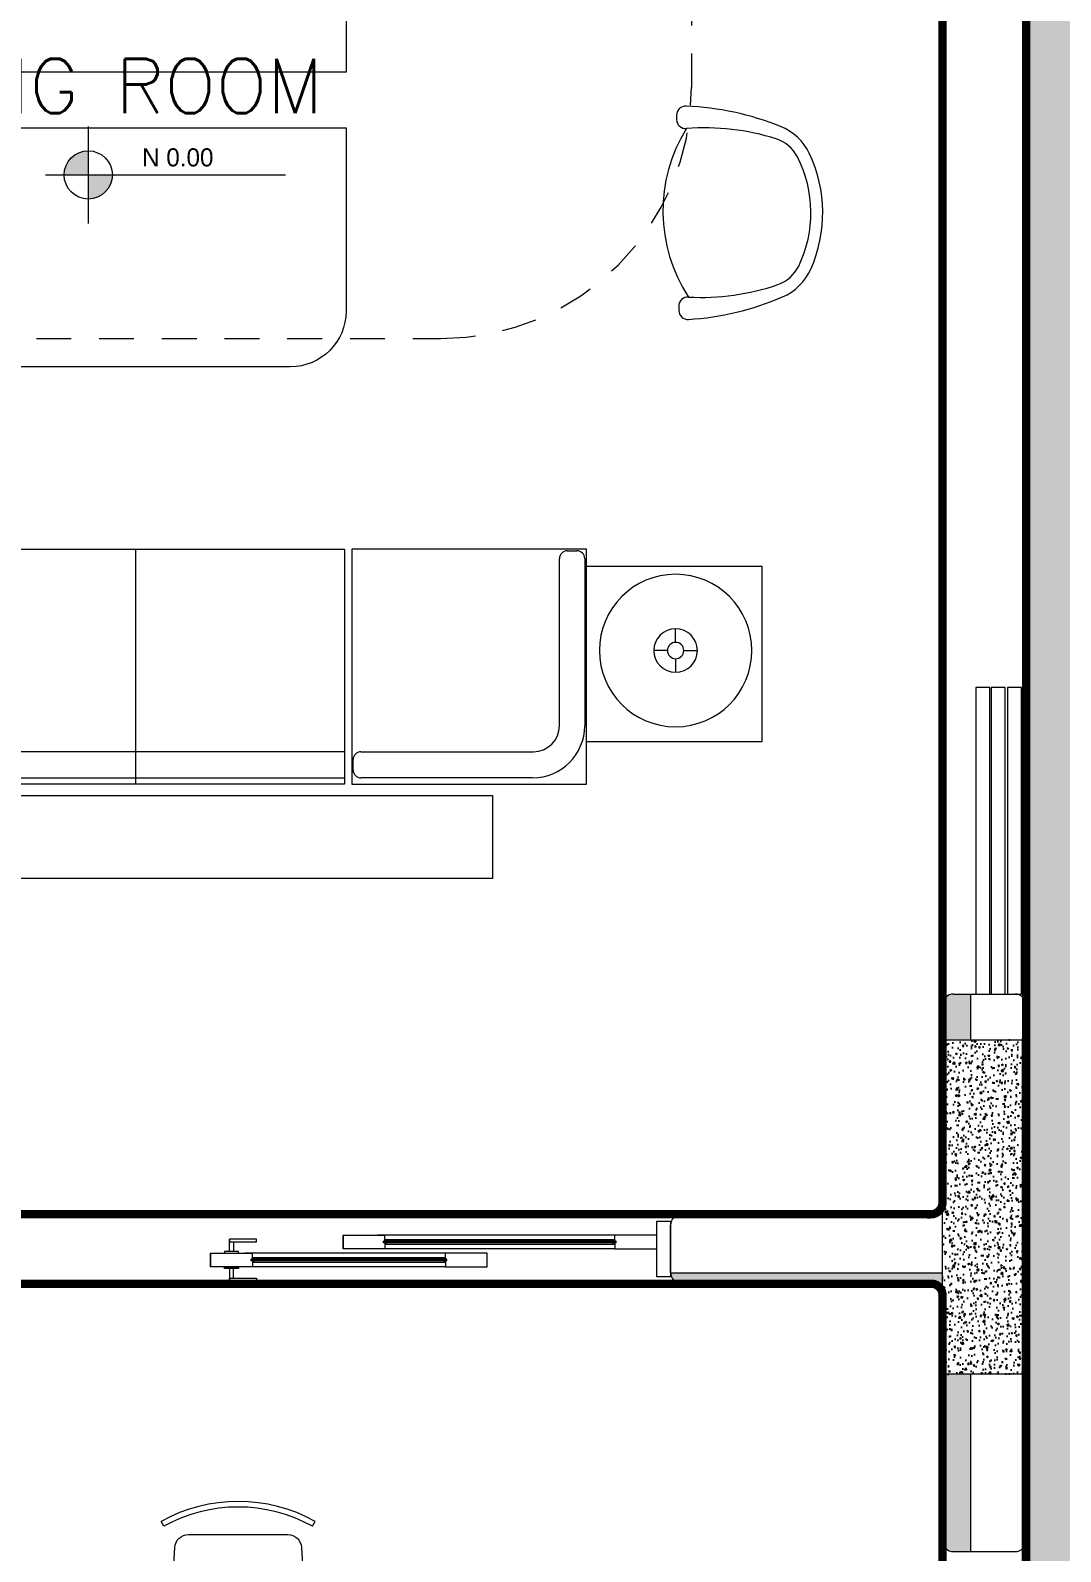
# Model space of a CAD drawing. Header units: metres. Extents: x 14 to 11050, y -346 to 476.
# Drawn here: x 144.85 to 148.54, y -210.63 to -205.17 of the extents above; entities that cross this region are included whole.
import ezdxf

# ---------------------------------------------------------------- set-up
doc = ezdxf.new("R2010")
doc.units = ezdxf.units.M
doc.linetypes.add('0', pattern=[0])
doc.linetypes.add('HIDDEN2', pattern=[0.1875, 0.125, -0.0625])
doc.layers.get('0').update_dxf_attribs({"color": 250, "linetype": '0', "lineweight": 20})
for name, color, linetype, lineweight in [('A-DOOR', 35, 'Continuous', 5), ('A-WALL', 250, 'Continuous', 20), ('baños', 140, 'Continuous', 0), ('Columnas', 7, 'Continuous', 18), ('MOBILIARIOS', 252, 'Continuous', 0), ('piscina', 131, 'Continuous', 0), ('piso', 253, 'Continuous', 0), ('textos', 7, 'Continuous', 0)]:
    doc.layers.add(name, color=color, linetype=linetype, lineweight=lineweight)
doc.layers.add('HATCH', color=8, linetype='Continuous')
doc.layers.add('hatch piso', color=253, linetype='Continuous', lineweight=0, transparency=0.7)
doc.layers.add('RELLENO SECCION', color=8, linetype='Continuous', lineweight=0, transparency=0.4)
doc.layers.add('REVESTIMIENTO EXTERIOR', color=7, linetype='Continuous', lineweight=5, true_color=0xffdebd)
doc.layers.add('Techos 1', color=7, linetype='HIDDEN2', lineweight=9, true_color=0x42391a)
doc.styles.add('ESC100-2mm', font='arial.ttf', dxfattribs={"height": 0.15})
doc.styles.get("Standard").update_dxf_attribs({"font": 'arial.ttf', "height": 0.1875})

# ---------------------------------------------------------------- blocks, each defined once
blk = doc.blocks.new('PL BASE 1N NASAS 09')
at = {"layer": 'HATCH'}
h = blk.add_hatch(dxfattribs=at)
h.set_pattern_fill('AR-CONC', color=256, scale=0.00032)
h.set_pattern_definition([(49.99999999999999, (0, 0), (0.05829909407872129, -0.005100507372448988), [0.006096000000000001, -0.067056]), (355, (0, 0), (-0.01127789485599019, 0.06113819047649125), [0.004876800000000001, -0.05364498693440001]), (100.4514447, (0.00485824224, -0.00042504112), (0.04702119906891305, 0.05603768061190244), [0.005180802816, -0.056988878272]), (46.18420000000001, (0, 0.016256), (0.08674529308548158, -0.01345354493847269), [0.009144000000000001, -0.100584]), (96.63555760999996, (0.007228768000000001, 0.01513488), (0.07596932289648096, 0.07917635987127089), [0.0077712074048, -0.08548339461120001]), (351.1841511700001, (0, 0.016256), (0.07596932290079265, 0.07917635986737045), [0.007315189462400001, -0.0804671142144]), (21, (0.008128, 0.012192), (0.0485166052061224, -0.03272486341986804), [0.006096000000000001, -0.067056]), (326.0000000000001, (0.008128, 0.012192), (0.01977664907124706, 0.05894014915914217), [0.004876800000000001, -0.0536448]), (71.45144499999999, (0.012171050432, 0.009464928031999999), (0.06829325416918917, 0.02621528604348968), [0.005180802816000001, -0.056988780032]), (37.50000000000001, (0, 0), (0.0009883530401893813, 0.027057612439409), [0, -0.05299456, 0, -0.05445760000000001, 0, -0.05384800000000001]), (7.499999999999999, (0, 0), (0.02138229200329784, 0.03205778394179824), [0, -0.03104896, 0, -0.05177536000000001, 0, -0.0205232]), (327.5, (-0.01812544, 0), (0.04338899045339885, -0.001833198077655502), [0, -0.02032, 0, -0.06339840000000001, 0, -0.0841248]), (317.5, (-0.02625344, 0), (0.04740133804352578, 0.00813647713066657), [0, -0.026416, 0, -0.04210304, 0, -0.0597408])])
h.paths.add_polyline_path([(-93.38107123376187, -49.81379643551722), (-93.681071233762, -49.81379643551722), (-93.681071233762, -48.61425761970534), (-93.38107123376187, -48.61425761970534)])
at = {"layer": 'RELLENO SECCION', "true_color": 0xc7c8ca}
h = blk.add_hatch(color=9, dxfattribs=at)
h.dxf.hatch_style = 1
h.paths.add_polyline_path([(-93.58107123372532, -48.44971880321707), (-93.64107123376141, -48.44971880321706, 0.414213562373114), (-93.68107123376141, -48.48971880321706), (-93.68107123376141, -48.61425761970534), (-93.58107123372537, -48.61425761970534)])
h = blk.add_hatch(color=9, dxfattribs=at)
h.dxf.hatch_style = 1
edge = h.paths.add_edge_path()
edge.add_arc((-93.72113740671233, -49.5287690982664), 0.04000000000002046, 0, 89.86948625179913)
edge.add_line((-93.72104629100612, -49.48876920204243), (-94.6161729934094, -49.48885172189644))
edge.add_arc((-94.61609533931272, -49.4488270527668), 0.04002474446009788, 181.2770787638282, 269.888837396633, ccw=False)
edge.add_line((-94.65611014184299, -49.44971909960397), (-93.68107123376177, -49.44971909960397))
edge.add_line((-93.68107123376177, -49.44971909960397), (-93.68113740671231, -49.5287690982664))
h = blk.add_hatch(color=9, dxfattribs=at)
h.dxf.hatch_style = 1
h.paths.add_polyline_path([(-93.5810712337411, -49.81379643551722), (-93.68107123376207, -49.81379643551722), (-93.68107123376141, -50.4097822241717, 0.4142135623727923), (-93.64107123376141, -50.44978222417166), (-93.58107123374127, -50.44978222417165)])
at = {"layer": 'textos', "transparency": 33554534}
h = blk.add_hatch(color=256, dxfattribs=at)
h.dxf.hatch_style = 1
h.paths.add_polyline_path([(-96.74496580120812, -45.42420723224006, 0.4142135623730951), (-96.83151098926946, -45.51075242045283), (-96.74496580120812, -45.51075242045283)])
h.paths.add_polyline_path([(-96.65842061299536, -45.51075242045283), (-96.74496580120812, -45.51075242045283), (-96.74496580120812, -45.5972976086656, 0.4142135623730951)])
at = {"layer": 'A-DOOR'}
for p, q in [((-96.23860167229287, -49.37364862698877), (-96.23860167229287, -49.32890904365541)), ((-96.23859668741211, -49.37364862698895), (-96.23859668741211, -49.3289090436556)), ((-95.83110202947339, -49.31404825560571), (-95.68110166951723, -49.31404830396821)), ((-95.83110202359873, -49.36404825560567), (-95.83110202947339, -49.31404825560571)), ((-95.83110201772413, -49.31404825200775), (-95.83110202359879, -49.36404823705925)), ((-95.83109703284337, -49.31404825200794), (-95.83109703871803, -49.36404823705944)), ((-95.83109704459262, -49.3140482556059), (-95.68109668463647, -49.31404830396839)), ((-95.83109703871797, -49.36404825560585), (-95.83109704459262, -49.3140482556059)), ((-94.85610219770214, -49.31404829507699), (-95.70727683033672, -49.31404826080802)), ((-94.85609721282138, -49.31404829507717), (-95.70727184545596, -49.31404826080821)), ((-95.68110166358022, -49.33654830283433), (-95.68110166951723, -49.31404830396821)), ((-95.67610166358017, -49.33178609741105), (-95.68110166358016, -49.33178609741105)), ((-95.68109667869946, -49.33654830283452), (-95.68109668463647, -49.31404830396839)), ((-95.67609667869941, -49.33178609741124), (-95.6810966786994, -49.33178609741124)), ((-94.86110219776455, -49.33178609796721), (-95.67610166358017, -49.33178604874979)), ((-95.67610166358017, -49.33178609741105), (-95.67610166358017, -49.33654830283433)), ((-94.86109721288379, -49.3317860979674), (-95.67609667869941, -49.33178604874998)), ((-95.67609667869941, -49.33178609741124), (-95.67609667869941, -49.33654830283452)), ((-94.8611022036392, -49.33178609741105), (-94.85610220363921, -49.33178609741105)), ((-94.8611022036392, -49.33178609741105), (-94.8611022036392, -49.33654830283433)), ((-94.86109721875845, -49.33178609741124), (-94.85609721875845, -49.33178609741124)), ((-94.86109721875845, -49.33178609741124), (-94.86109721875845, -49.33654830283452)), ((-94.70610183774599, -49.31404825560571), (-94.85610219770214, -49.31404830396821)), ((-94.85610220363915, -49.33654830283433), (-94.85610219770214, -49.31404830396821)), ((-94.85609721875839, -49.33654830283452), (-94.85609721282138, -49.31404830396839)), ((-94.70609685286523, -49.3140482556059), (-94.85609721282138, -49.31404830396839)), ((-94.70610184362064, -49.36404825560567), (-94.70610183774599, -49.31404825560571)), ((-94.70609685873988, -49.36404825560585), (-94.70609685286523, -49.3140482556059)), ((-96.30610184068334, -49.37864859919978), (-96.306101846558, -49.42864858425128)), ((-96.30610185243259, -49.37864860279774), (-96.15610149247644, -49.37864865116023)), ((-96.30610184655794, -49.42864860279769), (-96.30610185243259, -49.37864860279774)), ((-96.30609686755183, -49.37864860279792), (-96.15609650759568, -49.37864865116042)), ((-96.30609686167718, -49.42864860279788), (-96.30609686755183, -49.37864860279792)), ((-96.30609685580258, -49.37864859919996), (-96.30609686167723, -49.42864858425146)), ((-96.22360167220438, -49.33856504238821), (-96.22360167220438, -49.37364862699019)), ((-96.22359668732362, -49.3385650423884), (-96.22359668732362, -49.37364862699037)), ((-95.46373616995162, -49.37864864226901), (-96.18227665329593, -49.37864860800005)), ((-95.46373118507086, -49.3786486422692), (-96.18227166841517, -49.37864860800023)), ((-96.15610148653943, -49.40114865002636), (-96.15610149247644, -49.37864865116023)), ((-96.15609650165867, -49.40114865002654), (-96.15609650759568, -49.37864865116042)), ((-95.68110166364258, -49.36404830396827), (-95.83110202359873, -49.36404825560567)), ((-95.68109667876182, -49.36404830396846), (-95.83109703871797, -49.36404825560585)), ((-94.85610184362062, -49.36404830396827), (-95.7072764762552, -49.36404826951366)), ((-94.85609685873986, -49.36404830396846), (-95.70727149137444, -49.36404826951384)), ((-94.85110220369879, -49.33654830283433), (-95.68610166358016, -49.33654830283433)), ((-95.68610166358016, -49.34154830283433), (-95.68610166358016, -49.33654830283433)), ((-94.85110220369879, -49.34154830283433), (-95.68610166358016, -49.34154830283433)), ((-94.85109721881803, -49.33654830283452), (-95.6860966786994, -49.33654830283452)), ((-95.6860966786994, -49.34154830283451), (-95.6860966786994, -49.33654830283452)), ((-94.85109721881803, -49.34154830283451), (-95.6860966786994, -49.34154830283451)), ((-95.68110166358022, -49.34154830283433), (-95.68110166358022, -49.36404830396827)), ((-95.67610166358017, -49.3463105082576), (-95.68110166358016, -49.3463105082576)), ((-95.68109667869946, -49.34154830283451), (-95.68109667869946, -49.36404830396846)), ((-95.67609667869941, -49.34631050825779), (-95.6810966786994, -49.34631050825779)), ((-95.67610166358017, -49.3463105082576), (-95.67610166358017, -49.34154830283433)), ((-95.67610166358017, -49.34631045962192), (-94.8611022036392, -49.3463105082576)), ((-95.67609667869941, -49.34631050825779), (-95.67609667869941, -49.34154830283451)), ((-95.67609667869941, -49.3463104596221), (-94.86109721875845, -49.34631050825779)), ((-95.46373617588863, -49.40114865002636), (-95.46373616995162, -49.37864865116023)), ((-95.31373580999546, -49.37864860279774), (-95.46373616995162, -49.37864865116023)), ((-95.3137308251147, -49.37864860279792), (-95.46373118507086, -49.37864865116042)), ((-95.46373119100787, -49.40114865002654), (-95.46373118507086, -49.37864865116042)), ((-95.31373581587012, -49.42864860279769), (-95.31373580999546, -49.37864860279774)), ((-95.31373083098936, -49.42864860279788), (-95.3137308251147, -49.37864860279792)), ((-94.8611022036392, -49.3463105082576), (-94.8611022036392, -49.34154830283433)), ((-94.8611022036392, -49.3463105082576), (-94.85610220363921, -49.3463105082576)), ((-94.86109721875845, -49.34631050825779), (-94.86109721875845, -49.34154830283451)), ((-94.86109721875845, -49.34631050825779), (-94.85609721875845, -49.34631050825779)), ((-94.85610220363915, -49.34154830283433), (-94.85610220363915, -49.36404830396827)), ((-94.8561022035768, -49.36404830396827), (-94.70610184362064, -49.36404825560567)), ((-94.85609721875839, -49.34154830283451), (-94.85609721875839, -49.36404830396846)), ((-94.85609721869604, -49.36404830396846), (-94.70609685873988, -49.36404825560585)), ((-94.85110220363921, -49.34154830283433), (-94.85110220363921, -49.33654830283433)), ((-94.85109721875845, -49.34154830283451), (-94.85109721875845, -49.33654830283452)), ((-96.15610148660178, -49.4286486511603), (-96.30610184655794, -49.42864860279769)), ((-96.15609650172102, -49.42864865116049), (-96.30609686167718, -49.42864860279788)), ((-96.23860167229287, -49.43364855646229), (-96.23860167229287, -49.4783881397957)), ((-96.23859668741211, -49.43364855646247), (-96.23859668741211, -49.47838813979588)), ((-96.22360167220438, -49.4687321410629), (-96.22360167220438, -49.43364855646087)), ((-96.22359668732362, -49.46873214106309), (-96.22359668732362, -49.43364855646105)), ((-95.4637358158701, -49.4286486511603), (-96.18227629921441, -49.42864861670569)), ((-95.46373083098933, -49.42864865116049), (-96.18227131433365, -49.42864861670587)), ((-95.45873617594826, -49.40114865002636), (-96.16110148653937, -49.40114865002636)), ((-96.16110148653937, -49.40614865002635), (-96.16110148653937, -49.40114865002636)), ((-95.45873617594826, -49.40614865002635), (-96.16110148653937, -49.40614865002635)), ((-95.4587311910675, -49.40114865002654), (-96.1610965016586, -49.40114865002654)), ((-96.1610965016586, -49.40614865002654), (-96.1610965016586, -49.40114865002654)), ((-95.4587311910675, -49.40614865002654), (-96.1610965016586, -49.40614865002654)), ((-96.15110148653937, -49.39638644460308), (-96.15610148653937, -49.39638644460308)), ((-96.15610148653943, -49.40614865002635), (-96.15610148653943, -49.4286486511603)), ((-96.15110148653937, -49.41091085544963), (-96.15610148653937, -49.41091085544963)), ((-96.15109650165861, -49.39638644460327), (-96.15609650165861, -49.39638644460327)), ((-96.15609650165867, -49.40614865002654), (-96.15609650165867, -49.42864865116049)), ((-96.15109650165861, -49.41091085544981), (-96.15609650165861, -49.41091085544981)), ((-95.46873617001403, -49.39638644515924), (-96.15110148653937, -49.39638639594182)), ((-96.15110148653937, -49.39638644460308), (-96.15110148653937, -49.40114865002636)), ((-96.15110148653937, -49.41091085544963), (-96.15110148653937, -49.40614865002635)), ((-96.15110148653937, -49.41091080681394), (-95.46873617588868, -49.41091085544963)), ((-95.46873118513327, -49.39638644515942), (-96.15109650165861, -49.396386395942)), ((-96.15109650165861, -49.39638644460327), (-96.15109650165861, -49.40114865002654)), ((-96.15109650165861, -49.41091085544981), (-96.15109650165861, -49.40614865002654)), ((-96.15109650165861, -49.41091080681413), (-95.46873119100792, -49.41091085544981)), ((-95.46873617588868, -49.39638644460308), (-95.46373617588868, -49.39638644460308)), ((-95.46873617588868, -49.39638644460308), (-95.46873617588868, -49.40114865002636)), ((-95.46873617588868, -49.41091085544963), (-95.46873617588868, -49.40614865002635)), ((-95.46873617588868, -49.41091085544963), (-95.46373617588868, -49.41091085544963)), ((-95.46873119100792, -49.39638644460327), (-95.46373119100792, -49.39638644460327)), ((-95.46873119100792, -49.39638644460327), (-95.46873119100792, -49.40114865002654)), ((-95.46873119100792, -49.41091085544981), (-95.46873119100792, -49.40614865002654)), ((-95.46873119100792, -49.41091085544981), (-95.46373119100792, -49.41091085544981)), ((-95.46373617588863, -49.40614865002635), (-95.46373617588863, -49.4286486511603)), ((-95.46373617582627, -49.4286486511603), (-95.31373581587012, -49.42864860279769)), ((-95.46373119100787, -49.40614865002654), (-95.46373119100787, -49.42864865116049)), ((-95.46373119094551, -49.42864865116049), (-95.31373083098936, -49.42864860279788)), ((-95.45873617588869, -49.40614865002635), (-95.45873617588869, -49.40114865002636)), ((-95.45873119100793, -49.40614865002654), (-95.45873119100793, -49.40114865002654))]:
    blk.add_line(p, q, dxfattribs=at)
for points in [[(-93.56079195270574, -48.44971880320541), (-93.51079195270579, -48.44971880320541), (-93.51079195270579, -47.34971880320538), (-93.56079195270574, -47.34971880320538)], [(-93.50578009168059, -48.44971880320541), (-93.45578009168052, -48.44971880320541), (-93.45578009168052, -47.34971880320538), (-93.50578009168059, -47.34971880320538)], [(-93.44773335294967, -48.44971880320541), (-93.3977333529496, -48.44971880320541), (-93.3977333529496, -47.34971880320538), (-93.44773335294967, -47.34971880320538)], [(-94.70610184362064, -49.26405496378254), (-94.65610184362063, -49.26405496378254), (-94.65610184362063, -49.46405496378247), (-94.70610184362064, -49.46405496378247)], [(-94.70609685873988, -49.26405496378273), (-94.65609685873987, -49.26405496378273), (-94.65609685873987, -49.46405496378266), (-94.70609685873988, -49.46405496378266)]]:
    blk.add_lwpolyline(points, close=True, dxfattribs=at)
at = {"layer": 'A-DOOR', "color": 7}
for points in [[(-96.23860167229242, -49.32890904365524), (-96.23860167229242, -49.33854552381189), (-96.14128652148315, -49.33854552381189), (-96.14128652148315, -49.32890904365524)], [(-96.23859668741166, -49.32890904365543), (-96.23859668741166, -49.33854552381207), (-96.14128153660239, -49.33854552381207), (-96.14128153660239, -49.32890904365543)], [(-96.25584125578786, -49.37864862697899), (-96.20636208912117, -49.37864862697899), (-96.20636208911912, -49.37364862698178), (-96.25584125578581, -49.37364862698178)], [(-96.2558362709071, -49.37864862697917), (-96.20635710424041, -49.37864862697917), (-96.20635710423836, -49.37364862698196), (-96.25583627090505, -49.37364862698196)], [(-96.25584125578786, -49.42864855647207), (-96.20636208912117, -49.42864855647207), (-96.20636208911912, -49.43364855646928), (-96.25584125578581, -49.43364855646928)], [(-96.2558362709071, -49.42864855647225), (-96.20635710424041, -49.42864855647225), (-96.20635710423836, -49.43364855646946), (-96.25583627090505, -49.43364855646946)], [(-96.23860167229242, -49.47838813979587), (-96.23860167229242, -49.46875165963922), (-96.14128652148315, -49.46875165963922), (-96.14128652148315, -49.47838813979587)], [(-96.23859668741166, -49.47838813979605), (-96.23859668741166, -49.46875165963941), (-96.14128153660239, -49.46875165963941), (-96.14128153660239, -49.47838813979605)]]:
    blk.add_lwpolyline(points, close=True, dxfattribs=at)
at = {"layer": 'A-WALL'}
for p, q in [((-93.64107123376141, -48.44971880321706), (-93.42107123374107, -48.44971880321707)), ((-93.58107123372532, -48.44971880321705), (-93.58107123372537, -48.61425761970534)), ((-93.68107123376141, -48.61425761970534), (-93.68107123376141, -48.48971880321702)), ((-93.3810712337413, -48.48971880321707), (-93.3810712337413, -49.19971880325274)), ((-93.3810712337413, -49.19971880325274), (-93.3810712337413, -50.40978222417165)), ((-94.65609612269085, -49.44971909960397), (-94.65610756455042, -49.27839082796104)), ((-93.72106791259044, -49.23876227708697), (-94.61611346301454, -49.23884489501197)), ((-94.65611014184299, -49.44971909960397), (-93.68107123376177, -49.44971909960397)), ((-93.72114072820784, -49.4887690984043), (-94.6161729934094, -49.48885172189644)), ((-93.68107123376207, -49.81379643551722), (-93.68107123376141, -50.40978222417166)), ((-93.5810712337411, -49.81379643551722), (-93.58107123374127, -50.44978222417165)), ((-93.64107123376141, -50.44978222417166), (-93.42107123374107, -50.44978222417164)), ((-93.54107123374126, -50.44978222417165), (-93.4210712337413, -50.44978222417165))]:
    blk.add_line(p, q, dxfattribs=at)
at = {"layer": 'A-WALL', "transparency": 33554684}
for p, q in [((-93.54107123373399, -48.44971880319363), (-93.42107123373349, -48.44971880321707)), ((-93.51107123374108, -48.44971880320615), (-93.45107123374129, -48.44971880320615))]:
    blk.add_line(p, q, dxfattribs=at)
at = {"layer": 'A-WALL'}
for centre, start, end in [((-93.64107123376141, -48.48971880321706), 89.99999999999325, 179.9999999999438), ((-93.4210712337413, -48.48971880321707), 0, 89.99999998880446), ((-93.721071233762, -49.19876227722484), 270.004757227849, 1.405805169206874e-09), ((-94.61611014184298, -49.2788448948741), 90.00475722784911, 180), ((-94.61610552823646, -49.44885171549979), 180, 270.0047576119317), ((-93.72113740671232, -49.52876909826639), 359.9999999999887, 90.0047576119316), ((-93.64107123376141, -50.40978222417166), 180.000000000056, 270.0000000000068), ((-93.4210712337413, -50.40978222417165), 270, 0)]:
    blk.add_arc(centre, 0.04, start, end, dxfattribs=at)
at = {"layer": 'Columnas'}
blk.add_lwpolyline([(-93.38107123376187, -49.81379643551722), (-93.681071233762, -49.81379643551722), (-93.681071233762, -48.61425761970534), (-93.38107123376187, -48.61425761970534)], close=True, dxfattribs=at)
at = {"layer": 'piscina', "const_width": 0.004}
for points in [[(-94.85110220363921, -49.33904830283427), (-95.68610166358016, -49.33904828632956)], [(-94.85109721875845, -49.33904830283446), (-95.6860966786994, -49.33904828632974)], [(-95.45873617588869, -49.4036486500263), (-96.16110148653937, -49.40364863352158)], [(-95.45873119100793, -49.40364865002648), (-96.1610965016586, -49.40364863352177)]]:
    blk.add_lwpolyline(points, dxfattribs=at)
at = {"layer": 'piso'}
blk.add_line((-93.38107123374107, -42.00971909964001), (-93.3810712337413, -48.48971880321707), dxfattribs=at)
at = {"layer": 'piso', "transparency": 33554687}
blk.add_line((-93.38148344778719, -54.08978867468981), (-93.3810712337413, -50.40978222417165), dxfattribs=at)
at = {"layer": 'Techos 1'}
for p, q in [((-94.58107123374229, -41.2497188032542), (-94.58107123374099, -45.20557172373762)), ((-97.83107123374141, -46.09773139854678), (-95.48107123374099, -46.09773139854678))]:
    blk.add_line(p, q, dxfattribs=at)
blk.add_arc((-95.481071233741, -45.19773139854678), 0.9, 270, 7.016709298534877e-15, dxfattribs=at)
at = {"layer": 'textos'}
for p, q in [((-96.74496580120812, -45.33677444660509), (-96.74496580120812, -45.68473039430035)), ((-96.89878121704696, -45.51075242045283), (-96.03790723714683, -45.51075242045283))]:
    blk.add_line(p, q, dxfattribs=at)
blk.add_circle((-96.74496580120812, -45.51075242045283), 0.08654518812586502, dxfattribs=at)
at = {"layer": 'baños', "linetype": 'Continuous'}
for tag, p in [('TRADENAME', (-121.6562016750018, -54.82733454534268)), ('MODELNUMBER', (-121.6562016749461, -54.82729221336881)), ('PRODUCT', (-121.6562016750575, -54.82737687731678)), ('MATERIAL', (-121.6562016751134, -54.82741920929088))]:
    blk.add_attdef(tag, p, '', height=2.5399184405861e-05, rotation=359.9999244952277, dxfattribs=at)
at = {"layer": 'textos', "insert": (-97.69968022504122, -45.28877735859898), "char_height": 0.195, "width": 3.404876511770499, "attachment_point": 7}
blk.add_mtext('{\\Fromans|c0; LIVING ROOM}', dxfattribs=at)
at = {"layer": 'textos', "insert": (-96.55199808047091, -45.41536516784606), "char_height": 0.065, "attachment_point": 1, "style": 'ESC100-2mm'}
blk.add_mtext_dynamic_manual_height_columns('{\\Ftxt|c0;N 0.00}', width=2.216942068900153, gutter_width=0.5, heights=[0], dxfattribs=at)
blk = doc.blocks.new('A$Ce5805d30')
at = {"layer": 'MOBILIARIOS'}
for p, q in [((0.5483206930186668, 0.5483204682521006, -0.3418091343978371), (2.472166329425818e-07, 0.5483204682521006, -0.3418091343978371)), ((2.472166329425818e-07, 0.5483204682521006, -0.3418091343978371), (2.472166329425818e-07, 2.245006669454597e-08, -0.3418091343978371)), ((0.5483206930186668, 2.245006669454597e-08, -0.3418091343978371), (0.5483206930186668, 0.5483204682521006, -0.3418091343978371)), ((0.263453916512816, 0.2954363413168153, -0.3418091343978371), (0.263453916512816, 0.3379780323409136, -0.3418091343978371)), ((0.2379289018983286, 0.2699113267023279, -0.3418091343978371), (0.1953872108742303, 0.2699113267023279, -0.3418091343978371)), ((0.263453916512816, 0.2443863120878689, -0.3418091343978371), (0.263453916512816, 0.2018446210637563, -0.3418091343978371)), ((0.288978931127275, 0.2699113267023279, -0.3418091343978371), (0.3315206221514018, 0.2699113267023279, -0.3418091343978371)), ((2.472166329425818e-07, 2.245006669454597e-08, -0.3418091343978371), (0.5483206930186668, 2.245006669454597e-08, -0.3418091343978371))]:
    blk.add_line(p, q, dxfattribs=at)
for radius in [0.238233469735058, 0.06806670563858801, 0.0255250146144705]:
    blk.add_circle((0.263453916512816, 0.2699113267023279, -0.3418091343978371), radius, dxfattribs=at)
blk = doc.blocks.new('PL MUEBLES 1N NASAS 09')
at = {"layer": 'hatch piso'}
h = blk.add_hatch(dxfattribs=at)
h.set_pattern_fill('AR-BRSTD', color=256, scale=0.002, angle=-90.00000000000001)
h.set_pattern_definition([(270, (32.50438192473212, 232.0100725299642), (0.1354836, -2.178742458197296e-17), []), (0, (32.50438192473212, 232.0100725299642), (0.1354836, 0.2032), [0.1354836, -0.1354836])])
h.paths.add_polyline_path([(77.64229406997623, 53.25491652137001), (75.08047333544067, 53.25491652137001), (75.08047333544044, 47.44807486002907), (74.08047333542248, 47.44807486007264), (74.08047333544073, 53.25357486007555), (64.20552944245787, 53.25357486007555), (64.20552944245782, 52.9535748600422), (68.88047333544063, 52.95357486001596), (68.880473335447, 32.95357486002914), (64.20554418686284, 32.95357486002335), (64.20554418684607, 32.65357486003462), (74.0804733354226, 32.65357486001759), (74.08047333543175, 38.45357486005076), (75.0804733354496, 38.45357486000719), (75.08047333544044, 32.65491652136998), (77.64229406997623, 32.65491652136998)])
h.paths.add_polyline_path([(72.26297461204848, 46.10878603823181), (72.26297461204848, 45.65878603823199), (72.68813298355411, 45.65878603823199), (72.68813298355411, 44.65878603823199), (70.08813298355398, 44.65878603823199), (70.08813298355398, 45.65878603823199), (70.50487204015616, 45.65878603823199), (70.50487204015616, 46.10878603823181)], flags=16)
h.paths.add_polyline_path([(70.19505878956664, 48.59953696519079), (70.19505878956664, 49.59953696519079), (71.89505878956669, 49.59953696519079), (71.89505878956669, 48.59953696519079)], flags=16)
edge = h.paths.add_edge_path(flags=16)
edge.add_arc((73.38047333544063, 47.14807486002934), 0.1000000000000227, 90, 180, ccw=False)
edge.add_line((73.38047333544063, 47.24807486002936), (73.78047333544049, 47.24807486002936))
edge.add_arc((73.78047333544055, 47.14807486002928), 0.1000000000000796, 3.26281224261038e-11, 90.00000000003263, ccw=False)
edge.add_line((73.88047333544063, 47.14807486002934), (73.8804733354406, 46.89807486002937))
edge.add_arc((73.78047333544062, 46.89807486002935), 0.0999999999999801, -90.00000000000819, 8.185452315956354e-12, ccw=False)
edge.add_line((73.7804733354406, 46.79807486002937), (73.38047333544051, 46.79807486002937))
edge.add_arc((73.38047333544048, 46.89807486002937), 0.09999999999999432, 180, 270.00000000001626, ccw=False)
edge.add_line((73.28047333544049, 46.89807486002937), (73.2804733354406, 47.14807486002934))
edge = h.paths.add_edge_path(flags=16)
edge.add_arc((71.0742145383112, 50.00336760197825), 0.25, 0, 360)
edge = h.paths.add_edge_path(flags=16)
edge.add_ellipse((71.53813297908363, 43.9233636517568), major_axis=(0.7999549386161108, 0.008490947165668672), ratio=0.4192585178968346, start_angle=0, end_angle=360)
h.paths.add_polyline_path([(72.68813298355411, 44.30739295435234), (73.48813298360068, 44.30739295435234), (73.48813298360068, 43.50739295430577), (72.68813298355411, 43.50739295430577)], flags=16)
h.paths.add_polyline_path([(70.08813298355398, 44.30739295435234), (70.08813298355398, 43.50739295430577), (69.28813298350741, 43.50739295430577), (69.28813298350741, 44.30739295435234)], flags=16)
h.paths.add_polyline_path([(70.19505878956664, 50.40719823876572), (70.19505878956664, 51.40719823876572), (71.89505878956669, 51.40719823876572), (71.89505878956669, 50.40719823876572)], flags=16)
edge = h.paths.add_edge_path(flags=16)
edge.add_ellipse((71.53813297908363, 41.98370843603601), major_axis=(0.7999549386161108, -0.008490947165668672), ratio=0.4192585178968346, start_angle=0, end_angle=360, ccw=False)
h.paths.add_polyline_path([(72.68813298355411, 42.39967913348704), (73.48813298360068, 42.39967913348704), (73.48813298360068, 41.59967913344047), (72.68813298355411, 41.59967913344047)], flags=16)
h.paths.add_polyline_path([(70.08813298355398, 42.39967913348704), (70.08813298355398, 41.59967913344047), (69.28813298350741, 41.59967913344047), (69.28813298350741, 42.39967913348704)], flags=16)
edge = h.paths.add_edge_path(flags=16)
edge.add_line((73.28047333544072, 52.59594413940195), (73.28047333544063, 52.84594413940189))
edge.add_arc((73.38047333544061, 52.84594413940191), 0.0999999999999801, 89.99999999999193, 180.0000000000081, ccw=False)
edge.add_line((73.38047333544063, 52.94594413940189), (73.78047333544072, 52.94594413940189))
edge.add_arc((73.78047333544069, 52.84594413940195), 0.09999999999993747, -3.26281224261038e-11, 89.99999999998369, ccw=False)
edge.add_line((73.88047333544063, 52.84594413940189), (73.88047333544071, 52.59594413940195))
edge.add_arc((73.78047333544073, 52.59594413940194), 0.0999999999999801, -90.00000000000819, 8.185452315956354e-12, ccw=False)
edge.add_line((73.78047333544072, 52.49594413940196), (73.38047333544063, 52.49594413940196))
edge.add_arc((73.38047333544066, 52.59594413940189), 0.09999999999993747, 179.9999999999674, 269.99999999998374, ccw=False)
h.paths.add_polyline_path([(72.68813298355411, 41.24828604956082), (72.68813298355411, 40.24828604956082), (72.26297461204848, 40.24828604956082), (72.26297461204848, 39.798286049561), (70.50487204015616, 39.798286049561), (70.50487204015616, 40.24828604956082), (70.08813298355398, 40.24828604956082), (70.08813298355398, 41.24828604956082)], flags=16)
edge = h.paths.add_edge_path(flags=16)
edge.add_line((73.38047333544051, 39.0989972277639), (73.7804733354406, 39.0989972277639))
edge.add_arc((73.78047333544063, 38.99899722776391), 0.09999999999999432, 0, 90.00000000001631, ccw=False)
edge.add_line((73.88047333544063, 38.99899722776391), (73.88047333544051, 38.74899722776394))
edge.add_arc((73.78047333544049, 38.74899722776394), 0.1000000000000227, -90, 0, ccw=False)
edge.add_line((73.78047333544049, 38.64899722776391), (73.38047333544063, 38.64899722776391))
edge.add_arc((73.38047333544057, 38.74899722776399), 0.1000000000000796, 180.0000000000326, 270.00000000003257, ccw=False)
edge.add_line((73.28047333544049, 38.74899722776394), (73.2804733354406, 38.99899722776391))
edge.add_arc((73.38047333544057, 38.99899722776394), 0.0999999999999659, 90.00000000003263, 180.0000000000163, ccw=False)
edge = h.paths.add_edge_path(flags=0)
edge.add_line((70.48365891830525, 36.79522317820329), (70.4398800839295, 36.82292017399391))
edge.add_line((70.4398800839295, 36.82292017399391), (70.4131478727083, 36.78066631164694))
edge.add_line((70.4131478727083, 36.78066631164694), (70.32864014801484, 36.83413073408965))
edge.add_arc((70.19497909190825, 36.62286142235588), 0.2499999999999819, 57.68021319181359, 237.6802131918136)
edge.add_line((70.06131803580166, 36.41159211062211), (70.14582576049537, 36.3581276881792))
edge.add_line((70.14582576049537, 36.3581276881792), (70.11909354927406, 36.3158738258324))
edge.add_line((70.11909354927406, 36.3158738258324), (70.1731394557655, 36.28168129270685))
edge.add_arc((71.25621804709692, 35.97743506840928), 1.124999999999911, 133.3709649465783, 164.3094841489595, ccw=False)
edge = h.paths.add_edge_path(flags=16)
edge.add_arc((70.00419201307986, 35.98652027748952), 0.2909391300207996, 89.2588743430332, 335.97933893623923, ccw=False)
edge.add_line((70.00795522989785, 36.27743506841023), (70.1079552298981, 36.2774350684102))
edge.add_line((70.1079552298981, 36.2774350684102), (70.1079552298981, 36.22743506841022))
edge.add_line((70.1079552298981, 36.22743506841022), (70.00795522989739, 36.22743506841022))
edge.add_arc((70.00795522989732, 35.97743506841022), 0.25, 89.99999999998371, 269.9999999999902)
edge.add_line((70.00795522989728, 35.72743506841022), (70.10795522989741, 35.72743506841022))
edge.add_line((70.10795522989741, 35.72743506841022), (70.10795522989719, 35.67743506841012))
edge.add_line((70.10795522989719, 35.67743506841012), (70.17985118550013, 35.67743506841003))
edge.add_line((70.17985118550013, 35.67743506841003), (70.11909354927406, 35.63899631098781))
edge.add_line((70.11909354927406, 35.63899631098781), (70.14582576049537, 35.59674244864101))
edge.add_line((70.14582576049537, 35.59674244864101), (70.06131803580149, 35.54327802619801))
edge.add_arc((70.19497909190824, 35.33200871446432), 0.2499999999999934, 122.3197868082271, 302.3197868081512)
edge.add_line((70.3286401480147, 35.12073940273046), (70.4131478727083, 35.17420382517327))
edge.add_line((70.4131478727083, 35.17420382517327), (70.4398800839295, 35.1319499628263))
edge.add_line((70.4398800839295, 35.1319499628263), (70.35537235923601, 35.07848554038364))
edge.add_arc((70.18980004316087, 35.32865709781886), 0.3000000000000866, 211.2742799023337, 303.49798923904575, ccw=False)
edge.add_arc((70.28470962891768, 34.84717721287504), 0.4790926908531943, -37.75931426553501, 137.1634994422355, ccw=False)
edge.add_arc((70.6181354084435, 34.76621458644701), 0.2171929796369701, 282.0494044415422, 481.7281917725827)
edge.add_line((70.5039157446194, 34.95094860821749), (70.54397861828869, 35.04257265611608))
edge.add_line((70.54397861828869, 35.04257265611608), (70.58979064223826, 35.02254121928166))
edge.add_line((70.58979064223826, 35.02254121928166), (70.54972776856889, 34.93091717138276))
edge.add_arc((70.78995102193791, 34.85629014508434), 0.2515480163176458, -29.977208623414526, 162.7422291662654, ccw=False)
edge.add_line((71.00784800806281, 34.73060280303662), (71.04791088173232, 34.82222685093558))
edge.add_line((71.04791088173232, 34.82222685093558), (71.09372290568177, 34.80219541410091))
edge.add_line((71.09372290568177, 34.80219541410091), (71.12252649154783, 34.86806939889908))
edge.add_line((71.12252649154783, 34.86806939889908), (71.1334043820147, 34.79700112235417))
edge.add_line((71.1334043820147, 34.79700112235417), (71.18282877310111, 34.80456614487588))
edge.add_line((71.18282877310111, 34.80456614487588), (71.19795881814392, 34.70571736270335))
edge.add_arc((71.44301081336786, 34.75706609966703), 0.2503740664505842, 5.569938851973177, 191.8346553073248, ccw=False)
edge.add_line((71.69220272900674, 34.78136758791845), (71.67707268396379, 34.88021637009109))
edge.add_line((71.67707268396379, 34.88021637009109), (71.72649707505019, 34.8877813926126))
edge.add_line((71.72649707505019, 34.8877813926126), (71.71561918458355, 34.95884966915656))
edge.add_line((71.71561918458355, 34.95884966915656), (71.76280808590553, 34.90460728698221))
edge.add_line((71.76280808590553, 34.90460728698221), (71.80053091865756, 34.93742478062785))
edge.add_line((71.80053091865756, 34.93742478062785), (71.86616590594875, 34.86197911512375))
edge.add_arc((72.07366298416885, 35.00436117733337), 0.2516499336557487, 47.586710559375774, 214.4574572161482, ccw=False)
edge.add_line((72.24339423346777, 35.19015405157879), (72.17775924617666, 35.26559971708247))
edge.add_line((72.17775924617666, 35.26559971708247), (72.21548207892869, 35.29841721072793))
edge.add_line((72.21548207892869, 35.29841721072793), (72.16120610725665, 35.36080599105202))
edge.add_line((72.16120610725665, 35.36080599105202), (72.23912736835058, 35.33311992811727))
edge.add_line((72.23912736835058, 35.33311992811727), (72.25586750521842, 35.38023434011251))
edge.add_line((72.25586750521842, 35.38023434011251), (72.35009632920836, 35.34675406637668))
edge.add_arc((72.42344946373964, 35.58600269563753), 0.2502410616760513, 67.92434522055379, 252.9545688689378, ccw=False)
edge.add_line((72.5174976978879, 35.81789818632751), (72.42326887389748, 35.85137846006347))
edge.add_line((72.42326887389748, 35.85137846006347), (72.44000901076555, 35.89849287205865))
edge.add_line((72.44000901076555, 35.89849287205865), (72.37226229730521, 35.92256383479929))
edge.add_line((72.37226229730521, 35.92256383479929), (72.44238290461084, 35.93844240095072))
edge.add_line((72.44238290461084, 35.93844240095072), (72.43134016512812, 35.98720773602298))
edge.add_line((72.43134016512812, 35.98720773602298), (72.52887083527327, 36.00929321498855))
edge.add_arc((72.44454272698913, 36.24652703388856), 0.2517759215585634, 95.9500134262143, 289.56847427955125, ccw=False)
edge.add_line((72.41844344044642, 36.49694656571191), (72.32091277030162, 36.47486108674644))
edge.add_line((72.32091277030162, 36.47486108674644), (72.30987003081913, 36.52362642181888))
edge.add_line((72.30987003081913, 36.52362642181888), (72.23974942351259, 36.50774785566722))
edge.add_line((72.23974942351259, 36.50774785566722), (72.2905173696027, 36.55865604834503))
edge.add_line((72.2905173696027, 36.55865604834503), (72.25511329697332, 36.59396258656756))
edge.add_line((72.25511329697332, 36.59396258656756), (72.3257263734188, 36.66477073182679))
edge.add_arc((72.14870601027216, 36.84130342293936), 0.2500000000000276, 315.0790306611175, 495.0790306611176)
edge.add_line((71.97168564712553, 37.01783611405193), (71.90107257068047, 36.94702796879307))
edge.add_line((71.90107257068047, 36.94702796879307), (71.8656684980511, 36.98233450701579))
edge.add_line((71.8656684980511, 36.98233450701579), (71.93628157449609, 37.05314265227432))
edge.add_arc((72.11193890494438, 36.94155232418589), 0.2081054998386675, -66.66126001738809, 147.5733142981679, ccw=False)
edge.add_arc((72.4600398191716, 37.86661616611086), 1.147321265390582, 197.4890942626398, 256.61195041888857, ccw=False)
edge.add_arc((71.34453005339905, 37.22257002107318), 0.3000000000000184, -4.056946773256527, 85.94305322670817, ccw=False)
edge.add_line((71.64377832119357, 37.20134564306127), (71.63670352852301, 37.10159622046302))
edge.add_line((71.63670352852301, 37.10159622046302), (71.58682881722387, 37.10513361679813))
edge.add_line((71.58682881722387, 37.10513361679813), (71.59390360989457, 37.20488303939655))
edge.add_arc((71.3445300533992, 37.22257002107347), 0.2499999999999791, 355.9430532266679, 535.9430532266679)
edge.add_line((71.09515649690383, 37.24025700275038), (71.08808170423293, 37.14050758015145))
edge.add_line((71.08808170423293, 37.14050758015145), (71.0382069929338, 37.14404497648678))
edge.add_line((71.0382069929338, 37.14404497648678), (71.03312050313633, 37.07232917590233))
edge.add_line((71.03312050313633, 37.07232917590233), (70.99907654134853, 37.1356540296149))
edge.add_line((70.99907654134853, 37.1356540296149), (70.9550373091119, 37.11197817643023))
edge.add_line((70.9550373091119, 37.11197817643023), (70.90768560274256, 37.20005664090368))
edge.add_arc((70.41794177396018, 37.58306046093398), 0.6217241703426248, 274.5528404303045, 321.9728396393702, ccw=False)
edge.add_line((70.46729328037719, 36.9632981090582), (70.5146449867463, 36.875219644585))
edge.add_line((70.5146449867463, 36.875219644585), (70.47060575450968, 36.85154379140064))
edge.add_line((70.47060575450968, 36.85154379140064), (70.42325404814054, 36.93962225587381))
edge.add_arc((70.68451263027005, 37.08708056613028), 0.3000000000000281, 117.21733312906969, 209.4410424654766, ccw=False)
edge.add_arc((71.72346180163836, 36.36551926102893), 1.536286398669192, 139.9591478279679, 198.8921358504717)
edge = h.paths.add_edge_path(flags=0)
edge.add_arc((71.25621804708152, 35.9774350684101), 0.6999999999999886, 0, 360)
edge = h.paths.add_edge_path(flags=16)
edge.add_line((73.38047333544063, 33.41112794839165), (73.78047333544049, 33.41112794839165))
edge.add_arc((73.78047333544055, 33.31112794839157), 0.1000000000000796, 3.26281224261038e-11, 90.00000000003263, ccw=False)
edge.add_line((73.88047333544063, 33.31112794839163), (73.88047333544051, 33.06112794839163))
edge.add_arc((73.78047333544049, 33.06112794839163), 0.1000000000000227, -90, 0, ccw=False)
edge.add_line((73.78047333544049, 32.96112794839161), (73.38047333544063, 32.96112794839161))
edge.add_arc((73.38047333544057, 33.06112794839169), 0.1000000000000796, 180.0000000000326, 270.00000000003257, ccw=False)
edge.add_line((73.28047333544049, 33.06112794839163), (73.2804733354406, 33.31112794839163))
edge.add_arc((73.38047333544063, 33.31112794839163), 0.1000000000000227, 90, 180, ccw=False)
at = {"layer": 'MOBILIARIOS'}
for p, q in [((67.6266899738024, 42.9062533731908), (67.6268712507067, 42.89088617492394)), ((67.63476783879378, 42.22147693416787), (67.63494911569774, 42.20610973590102)), ((65.68716417861668, 40.50709581033346), (65.68716417861668, 41.34936372386813)), ((66.4358467684255, 41.34936372386813), (66.4358467684255, 40.50709581033346)), ((67.20680914435712, 40.71649452592295), (67.20680914435712, 41.31598049091316)), ((67.2348847414749, 41.34405608803093), (67.26926254064045, 41.34405608803093)), ((67.29733813775823, 41.31598049091316), (67.29733813775823, 40.71649452592295)), ((66.49462772525197, 40.62290920219687), (67.11322382063116, 40.62290920219687)), ((66.4665521281342, 40.5573994755888), (66.4665521281342, 40.5948336050791)), ((67.11016749030608, 40.52932387847103), (66.49462772525197, 40.52932387847103)), ((65.78776321237689, 37.84438630434426), (65.77805035375337, 37.86186944986668)), ((66.3206225583072, 37.84438630434426), (66.33033541693072, 37.86186944986668))]:
    blk.add_line(p, q, dxfattribs=at)
for points in [[(65.09097114097199, 43.91897735840201), (66.24126217247465, 43.91897735840201, -0.414213562373095), (66.44126217247464, 43.71897735840202), (66.44126217247464, 43.06152511153085), (64.890971140972, 43.06152511153085), (64.890971140972, 43.71897735840202, -0.414213562373095)], [(64.890971140972, 42.8615251115308), (66.44126217247464, 42.8615251115308), (66.44126217247464, 42.20407286465963, -0.414213562373095), (66.24126217247465, 42.00407286465964), (65.09097114097199, 42.00407286465964, -0.414213562373095), (64.890971140972, 42.20407286465963)], [(65.87649220861255, 37.8148128930073), (66.23189356207155, 37.8148128930073, -0.3980502806704841), (66.28181657973192, 37.76758639398834), (66.30126102417631, 37.41758639398843, -0.4305637126590388), (66.25133800651594, 37.36481289300725), (65.85704776416816, 37.36481289300725, -0.4305637126590388), (65.80712474650778, 37.41758639398843), (65.82656919095217, 37.76758639398834, -0.3980502806704841)]]:
    blk.add_lwpolyline(points, format="xyb", close=True, dxfattribs=at)
blk.add_lwpolyline([(66.4358467684255, 40.50709581033346), (64.93848158880809, 40.50709581033346), (64.93848158880809, 41.34936372386813), (66.4358467684255, 41.34936372386813)], dxfattribs=at)
for points in [[(67.3036556302522, 41.34936372386813), (66.4613877167173, 41.34936372386813), (66.4613877167173, 40.50709581033346), (67.3036556302522, 40.50709581033346)], [(64.34894802454477, 40.46598168692356), (66.96656994949939, 40.46598168692356), (66.96656994949939, 40.16848514015022), (64.34894802454477, 40.16848514015022)]]:
    blk.add_lwpolyline(points, close=True, dxfattribs=at)
blk.add_lwpolyline([(66.4358467684255, 40.62224588485072), (64.97692370791373, 40.62224588485072, 0.414213562373095), (64.94884811079595, 40.59417028773272), (64.94884811079595, 40.5573994755888, 0.414213562373095), (64.97692370791373, 40.52932387847103), (66.4358467684255, 40.52932387847103)], format="xyb", dxfattribs=at)
for centre, radius, start, end in [((67.6592713522806, 42.9066377146512), 0.0325836453131303, 87.67793938317047, 180.6758499253188), ((67.61930406426609, 41.92100321970202), 1.019028140337718, 68.0851883619456, 87.67793938317047), ((68.14147858479862, 42.56220546914006), 0.5637600472887991, 148.2588738150933, 213.0928260356208), ((67.65945262918456, 42.89127051638412), 0.0325836453131303, 180.6758499253188, 274.5510157553439), ((67.72858387626377, 42.0227621756169), 0.8386716945802287, 72.26743459603266, 94.55101575533737), ((67.92666681903222, 42.68502131623109), 0.1955018718787818, 25.34411543016114, 68.08518836194902), ((67.94432528375899, 42.69744514650711), 0.1303345812525212, 27.25269629957514, 72.26743459603951), ((67.6709968945787, 42.55665550076993), 0.4377921111306095, 334.0990035510578, 27.25269629957514), ((67.655255065461, 42.55646980458778), 0.4958180904258283, 336.0075844204531, 25.34411543017757), ((67.94757037161821, 42.42235269187541), 0.1303345812525212, 289.0842652545924, 334.0990035510578), ((67.92962374969102, 42.43435651196069), 0.1955018718787818, 293.2665114886747, 336.0075844204703), ((67.71597361525426, 43.09175870361924), 0.8386716945802287, 266.8006840952918, 289.0842652545992), ((67.66734921727175, 42.22186127562782), 0.0325836453131303, 86.80068409528528, 180.6758499253188), ((67.60432377724578, 43.1909114952689), 1.019028140337718, 273.6737604674581, 293.2665114886888), ((67.66753049417594, 42.20649407736119), 0.0325836453131303, 180.6758499253188, 273.6737604674581), ((67.2348847414749, 41.31598049091316), 0.02807559711780361, 90, 180.000000000052), ((67.26926254064045, 41.31598049091316), 0.02807559711780361, 359.9999999999479, 90), ((67.11016749030608, 40.71649452592295), 0.1871706474521943, 270, 0), ((67.11322382063116, 40.71649452592295), 0.09358532372609184, 270, 0), ((66.49462772525197, 40.5948336050791), 0.02807559711780361, 90, 180), ((66.49462772525197, 40.5573994755888), 0.02807559711780361, 179.9999999999479, 270), ((66.05419288534205, 37.36481289300725), 0.5686122742864268, 60.94539590090427, 119.0546040990957), ((66.05419288534205, 37.36481289300725), 0.5486122742864268, 60.94539590090427, 119.0546040990957)]:
    blk.add_arc(centre, radius, start, end, dxfattribs=at)
at = {"layer": 'baños'}
blk.add_blockref('PL BASE 1N NASAS 09', (162.2615445691817, 88.20329366328178), dxfattribs=at)
at = {"layer": 'MOBILIARIOS', "xscale": -1.148053469821852, "yscale": 1.148053469821852, "zscale": 1.148053469821852, "rotation": 90}
blk.add_blockref('A$Ce5805d30', (67.93315684640334, 41.28863451193644, 0.3924151627622406), dxfattribs=at)

msp = doc.modelspace()

# ---------------------------------------------------------------- linework, layer by layer
at = {"layer": 'REVESTIMIENTO EXTERIOR', "const_width": 0.03}
for points in [[(143.7481238558587, -215.4311608049586), (148.3766527587503, -215.4311608049585, 0.4142135623741356), (148.4166527587502, -215.3911608049585), (148.4170649727964, -195.5011608049586, 0.4142135623733328), (148.3470649727964, -195.4311608049586), (143.7421210798136, -195.4311608048653)], [(142.1169479002601, -201.4711930439697), (142.1169479002703, -209.3801653952698, 0.4141892439555188), (142.156944579111, -209.4201653951319), (148.0751070278306, -209.4212653882852, 0.4078997575885855), (148.1170649727754, -209.3802042789297), (148.1170649727756, -201.4711930439699)]]:
    msp.add_lwpolyline(points, format="xyb", dxfattribs=at)
msp.add_lwpolyline([(148.1170649727757, -215.0697772533199, -0.4702511033674847), (148.0770649727756, -215.1202384372237), (143.0070649727964, -215.1202384372237, -0.4142135623720546), (142.9670649727963, -215.0802384372238), (142.9670649727964, -209.7102252157787, -0.4069309932670327), (143.0060042688365, -209.6702384372238), (148.0769954783296, -209.6702111001101, -0.4142378836698352), (148.1169987998251, -209.7102110999722)], format="xyb", close=True, dxfattribs=at)

# ---------------------------------------------------------------- block references
msp.add_blockref('PL MUEBLES 1N NASAS 09', (79.53659163735574, -248.3847356649876))

doc.saveas('drawing.dxf')
